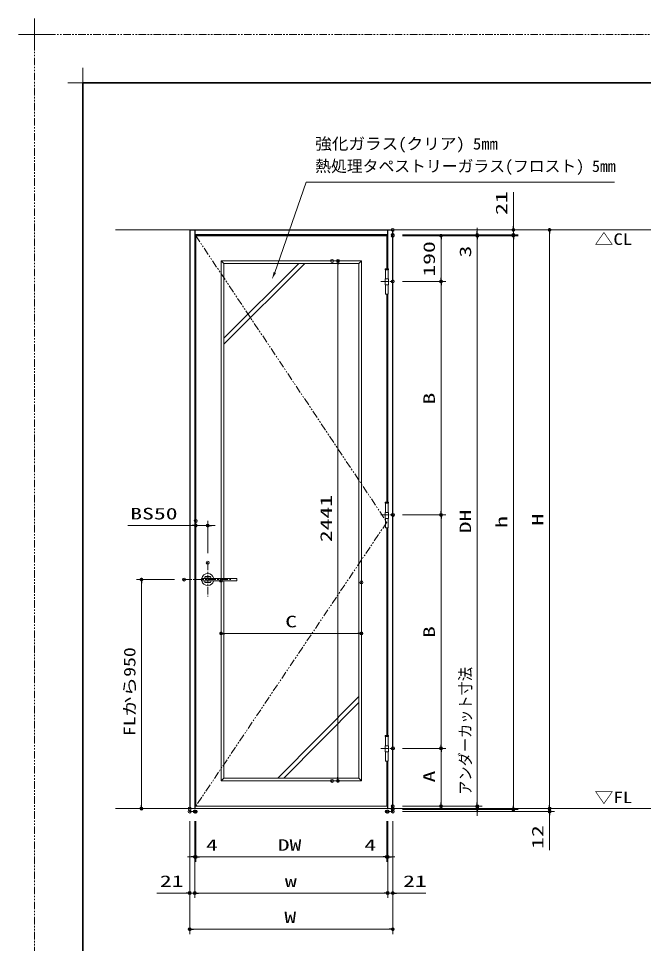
# Model space of a CAD drawing. Units: millimetres, scale not verified. Extents: x -1306 to 1306, y -607 to 607.
# Drawn here: x -1306 to -788, y -160 to 607 of the extents above; entities that cross this region are included whole.
import ezdxf
from ezdxf.enums import TextEntityAlignment as Align

# ---------------------------------------------------------------- set-up
doc = ezdxf.new("R2010")
doc.units = ezdxf.units.MM
doc.header["$LTSCALE"] = 5
doc.header["$PDMODE"] = 32
doc.header["$PDSIZE"] = 2.5
for name, pattern in [('USER1', [2.5, 1.25, -0.25, 0.25, -0.25, 0.25, -0.25]), ('USER2', [0.375, 0.25, -0.125]), ('USER3', [2, 1.25, -0.25, 0.25, -0.25])]:
    doc.linetypes.add(name, pattern=pattern)
for name, color, linetype, lineweight in [('0-1_線(黄)', 2, 'Continuous', 15), ('0-3_陰線', 4, 'USER1', 9), ('0-8_二点鎖線', 4, 'USER1', 9), ('0-B_点線(水)', 6, 'USER2', 9), ('0-C_中心線', 3, 'USER3', 9), ('0-D_線(白)', 7, 'Continuous', 30), ('1-0_線(水)', 4, 'Continuous', 9), ('1-1_寸法線', 3, 'Continuous', 13), ('1-4_DEFPOINTS', 7, 'Continuous', 5), ('1-5_0', 3, 'Continuous', 25), ('1-7_図面枠', 7, 'Continuous', 35), ('1-8_一般', 7, 'Continuous', 5)]:
    doc.layers.add(name, color=color, linetype=linetype, lineweight=lineweight)
doc.styles.add('ＭＳ ゴシック', font='')
doc.styles.get('ＭＳ ゴシック').set_extended_font_data('MS Gothic')

# ---------------------------------------------------------------- blocks, each defined once
blk = doc.blocks.new('_DOT')
at = {"layer": '1-5_0'}
blk.add_line((-2.5, 0), (-5, 0), dxfattribs=at)
for points in [[(0, 0), (-2.5, 0), (-2.48, 0.313)], [(0, 0), (-2.48, -0.313), (-2.5, 0)], [(0, 0), (-2.48, 0.313), (-2.421, 0.622)], [(0, 0), (-2.421, -0.622), (-2.48, -0.313)], [(0, 0), (-2.421, 0.622), (-2.324, 0.92)], [(0, 0), (-2.324, -0.92), (-2.421, -0.622)], [(0, 0), (-2.324, 0.92), (-2.191, 1.204)], [(0, 0), (-2.191, -1.204), (-2.324, -0.92)], [(0, 0), (-2.191, 1.204), (-2.023, 1.469)], [(0, 0), (-2.023, -1.469), (-2.191, -1.204)], [(0, 0), (-2.023, 1.469), (-1.822, 1.711)], [(0, 0), (-1.822, -1.711), (-2.023, -1.469)], [(0, 0), (-1.822, 1.711), (-1.594, 1.926)], [(0, 0), (-1.594, -1.926), (-1.822, -1.711)], [(0, 0), (-1.594, 1.926), (-1.34, 2.111)], [(0, 0), (-1.34, -2.111), (-1.594, -1.926)], [(0, 0), (-1.34, 2.111), (-1.064, 2.262)], [(0, 0), (-1.064, -2.262), (-1.34, -2.111)], [(0, 0), (-1.064, 2.262), (-0.773, 2.378)], [(0, 0), (-0.773, -2.378), (-1.064, -2.262)], [(0, 0), (-0.773, 2.378), (-0.468, 2.456)], [(0, 0), (-0.468, -2.456), (-0.773, -2.378)], [(0, 0), (-0.468, 2.456), (-0.157, 2.495)], [(0, 0), (-0.157, -2.495), (-0.468, -2.456)], [(0, 0), (-0.157, 2.495), (0.157, 2.495)], [(0, 0), (0.157, -2.495), (-0.157, -2.495)], [(0, 0), (0.157, 2.495), (0.468, 2.456)], [(0, 0), (0.468, 2.456), (0.773, 2.378)], [(0, 0), (0.773, 2.378), (1.064, 2.262)], [(0, 0), (1.064, 2.262), (1.34, 2.111)], [(0, 0), (1.34, 2.111), (1.594, 1.926)], [(0, 0), (1.594, 1.926), (1.822, 1.711)], [(0, 0), (1.822, 1.711), (2.023, 1.469)], [(0, 0), (2.023, 1.469), (2.191, 1.204)], [(0, 0), (2.191, 1.204), (2.324, 0.92)], [(0, 0), (2.324, 0.92), (2.421, 0.622)], [(0, 0), (2.421, 0.622), (2.48, 0.313)], [(0, 0), (2.48, 0.313), (2.5, 0)], [(0, 0), (0.468, -2.456), (0.157, -2.495)], [(0, 0), (0.773, -2.378), (0.468, -2.456)], [(0, 0), (1.064, -2.262), (0.773, -2.378)], [(0, 0), (1.34, -2.111), (1.064, -2.262)], [(0, 0), (1.594, -1.926), (1.34, -2.111)], [(0, 0), (1.822, -1.711), (1.594, -1.926)], [(0, 0), (2.023, -1.469), (1.822, -1.711)], [(0, 0), (2.191, -1.204), (2.023, -1.469)], [(0, 0), (2.324, -0.92), (2.191, -1.204)], [(0, 0), (2.421, -0.622), (2.324, -0.92)], [(0, 0), (2.48, -0.313), (2.421, -0.622)], [(0, 0), (2.5, 0), (2.48, -0.313)]]:
    blk.add_solid(points, dxfattribs=at)
blk = doc.blocks.new('グループ-13-1')
at = {"layer": '1-8_一般'}
for p, q in [((62041.6, -14029.5), (62041.6, -13365.5)), ((61709.6, -13697.5), (62373.6, -13697.5))]:
    blk.add_line(p, q, dxfattribs=at)

msp = doc.modelspace()

# ---------------------------------------------------------------- linework, layer by layer
at = {"layer": '0-1_線(黄)'}
for p, q in [((-1225.81, 431.973), (-474.422, 431.973)), ((-1225.81, -48.027), (-474.422, -48.027))]:
    msp.add_line(p, q, dxfattribs=at)
at = {"layer": '0-3_陰線'}
for p in [(387.036, 594), (-1292.964, -594)]:
    msp.add_line(p, (-1292.964, 594), dxfattribs=at)
at = {"layer": '0-8_二点鎖線'}
msp.add_lwpolyline([(-1159.255, 427.173), (-1000.755, 189.573), (-1159.255, -46.027)], dxfattribs=at)
at = {"layer": '0-B_点線(水)', "color": 4}
for p, q in [((-1164.255, -50.427), (-1164.255, -48.027)), ((-1164.255, -50.427), (-1160.055, -50.427)), ((-1160.055, -50.427), (-1160.055, -48.027)), ((-1000.055, -50.427), (-1000.055, -48.027)), ((-995.855, -50.427), (-1000.055, -50.427)), ((-995.855, -50.427), (-995.855, -48.027))]:
    msp.add_line(p, q, dxfattribs=at)
at = {"layer": '0-C_中心線'}
for p, q in [((-1005.861, 389.173), (-995.649, 389.173)), ((-1005.861, 195.573), (-995.649, 195.573)), ((-1149.255, 155.942), (-1149.255, 128.004)), ((-1168.869, 141.973), (-1129.641, 141.973)), ((-1005.861, 1.973), (-995.649, 1.973))]:
    msp.add_line(p, q, dxfattribs=at)
at = {"layer": '0-D_線(白)'}
for p, q in [((-1164.255, 431.973), (-1164.255, -48.027)), ((-1164.255, 431.973), (-995.855, 431.973)), ((-1160.055, 431.973), (-1160.055, -48.027)), ((-1000.055, 399.773), (-1000.055, 431.973)), ((-995.855, -48.027), (-995.855, 431.973)), ((-1000.055, 427.773), (-1160.055, 427.773)), ((-1000.055, 206.173), (-1000.055, 378.573)), ((-1000.055, 12.573), (-1000.055, 184.973)), ((-1000.055, -48.027), (-1000.055, -8.627))]:
    msp.add_line(p, q, dxfattribs=at)
at = {"layer": '1-0_線(水)'}
for p, q in [((-1000.855, 399.773), (-1000.855, 427.173)), ((-1073.82, 403.973), (-1136.055, 342.252)), ((-1068.778, 403.973), (-1136.055, 337.252)), ((-1000.855, 206.173), (-1000.855, 378.573)), ((-1000.755, 12.573), (-1000.755, 184.973)), ((-1024.055, 44.923), (-1091.137, -22.827)), ((-1024.055, 39.923), (-1086.186, -22.827)), ((-1000.855, -46.027), (-1000.855, -8.627)), ((-1159.255, -46.027), (-1000.855, -46.027))]:
    msp.add_line(p, q, dxfattribs=at)
msp.add_lwpolyline([(-1000.855, 427.173), (-1159.255, 427.173), (-1159.255, -46.027)], dxfattribs=at)
at = {"layer": '1-1_寸法線'}
for p, q in [((-895.855, 434.973), (-895.855, 463.116)), ((-987.855, 431.973), (-891.855, 431.973)), ((-987.855, 431.973), (-861.855, 431.973)), ((-925.855, 430.773), (-925.855, 433.773)), ((-895.855, 427.773), (-895.855, 431.973)), ((-987.855, 427.773), (-891.855, 427.773)), ((-987.855, 427.773), (-921.855, 427.773)), ((-987.855, 427.173), (-951.855, 427.173)), ((-987.855, 427.173), (-921.855, 427.173)), ((-987.855, 427.173), (-891.855, 427.173)), ((-987.855, 427.173), (-921.855, 427.173)), ((-955.855, 424.173), (-955.855, 392.173)), ((-925.855, 427.773), (-925.855, 427.173)), ((-925.855, 424.173), (-925.855, 406.506)), ((-925.855, 424.173), (-925.855, -43.027)), ((-895.855, 424.773), (-895.855, 421.773)), ((-895.855, 424.173), (-895.855, -45.627)), ((-865.855, 428.973), (-865.855, -45.027)), ((-1138.255, 406.173), (-1138.255, 142.973)), ((-1021.855, 406.173), (-1138.255, 406.173)), ((-1136.055, 403.973), (-1138.255, 406.173)), ((-1136.055, 403.973), (-1024.055, 403.973)), ((-1136.055, 142.973), (-1136.055, 403.973)), ((-1041.337, -22.027), (-1041.337, 403.173)), ((-1038.162, 406.173), (-1037.337, 406.173)), ((-1024.055, 403.973), (-1021.855, 406.173)), ((-1024.055, 403.973), (-1024.055, -22.827)), ((-1021.855, -25.027), (-1021.855, 406.173)), ((-1002.035, 398.973), (-1002.035, 399.773)), ((-1001.955, 391.273), (-1001.955, 398.973)), ((-999.555, 391.273), (-999.555, 398.973)), ((-1002.035, 386.326), (-1002.035, 391.273)), ((-999.475, 391.273), (-999.475, 386.326)), ((-999.555, 386.326), (-999.555, 378.573)), ((-987.855, 389.173), (-951.855, 389.173)), ((-987.855, 389.173), (-951.855, 389.173)), ((-955.855, 386.173), (-955.855, 198.573)), ((-999.555, 378.573), (-1001.955, 378.573)), ((-1002.035, 205.373), (-1002.035, 206.173)), ((-1001.955, 197.673), (-1001.955, 205.373)), ((-999.555, 197.673), (-999.555, 205.373)), ((-1002.035, 192.726), (-1002.035, 197.673)), ((-999.555, 192.726), (-999.555, 184.973)), ((-999.475, 197.673), (-999.475, 192.726)), ((-987.855, 195.573), (-951.855, 195.573)), ((-987.649, 195.573), (-951.855, 195.573)), ((-955.855, 192.573), (-955.855, 4.973)), ((-1162.255, 186.782), (-1215.636, 186.782)), ((-1149.255, 186.782), (-1159.255, 186.782)), ((-1149.255, 163.942), (-1149.255, 190.782)), ((-1146.255, 186.782), (-1143.255, 186.782)), ((-1159.255, 182.573), (-1159.255, 182.782)), ((-1176.869, 141.973), (-1208.255, 141.973)), ((-1204.255, 138.973), (-1204.255, -45.027)), ((-1154.235, 142.973), (-1125.475, 142.973)), ((-1154.235, 140.973), (-1125.475, 140.973)), ((-1151.655, 143.012), (-1146.855, 143.012)), ((-1151.655, 140.934), (-1146.855, 140.934)), ((-1151.407, 144.373), (-1147.104, 144.373)), ((-1151.407, 139.573), (-1147.104, 139.573)), ((-1138.255, 140.973), (-1138.255, -25.027)), ((-1136.055, -22.827), (-1136.055, 140.973)), ((-1138.255, 132.973), (-1138.255, 93.305)), ((-1021.855, 131.659), (-1021.855, 93.305)), ((-1135.255, 97.305), (-1024.855, 97.305)), ((-925.855, -43.027), (-925.855, 73.306)), ((-1001.955, 4.073), (-1001.955, 11.773)), ((-999.555, 4.073), (-999.555, 11.773)), ((-1002.035, -0.874), (-1002.035, 4.073)), ((-999.475, 4.073), (-999.475, -0.874)), ((-987.855, 1.973), (-951.855, 1.973)), ((-987.649, 1.973), (-951.855, 1.973)), ((-999.555, -0.874), (-999.555, -8.627)), ((-955.855, -1.027), (-955.855, -43.027)), ((-999.555, -8.627), (-1001.955, -8.627)), ((-1136.055, -22.827), (-1138.255, -25.027)), ((-1024.055, -22.827), (-1136.055, -22.827)), ((-1024.055, -22.827), (-1021.855, -25.027)), ((-1138.255, -25.027), (-1021.855, -25.027)), ((-1038.162, -25.027), (-1037.337, -25.027)), ((-987.855, -46.027), (-951.855, -46.027)), ((-987.855, -46.027), (-921.855, -46.027)), ((-987.855, -46.027), (-921.855, -46.027)), ((-925.855, -48.027), (-925.855, -46.027)), ((-865.855, -45.027), (-865.855, -42.027)), ((-1172.255, -48.027), (-1208.255, -48.027)), ((-987.855, -48.027), (-921.855, -48.027)), ((-987.855, -48.027), (-861.855, -48.027)), ((-987.855, -48.027), (-861.855, -48.027)), ((-987.855, -48.627), (-891.855, -48.627)), ((-987.855, -50.427), (-861.855, -50.427)), ((-925.855, -51.027), (-925.855, -54.027)), ((-865.855, -48.027), (-865.855, -50.427)), ((-865.855, -53.427), (-865.855, -82.522)), ((-1164.255, -58.427), (-1164.255, -152.027)), ((-1164.255, -58.427), (-1164.255, -122.027)), ((-1160.055, -58.427), (-1160.055, -122.027)), ((-1160.055, -58.427), (-1160.055, -122.027)), ((-1160.055, -58.427), (-1160.055, -92.027)), ((-1159.255, -58.427), (-1159.255, -92.027)), ((-1159.255, -58.427), (-1159.255, -92.027)), ((-1000.855, -58.427), (-1000.855, -92.027)), ((-1000.855, -58.427), (-1000.855, -92.027)), ((-1000.055, -58.427), (-1000.055, -122.027)), ((-1000.055, -58.427), (-1000.055, -122.027)), ((-1000.055, -58.427), (-1000.055, -92.027)), ((-995.855, -58.427), (-995.855, -152.027)), ((-995.855, -58.427), (-995.855, -122.027)), ((-1163.055, -88.027), (-1166.055, -88.027)), ((-1160.055, -88.027), (-1159.255, -88.027)), ((-1156.255, -88.027), (-1138.112, -88.027)), ((-1156.255, -88.027), (-1003.855, -88.027)), ((-1003.855, -88.027), (-1021.998, -88.027)), ((-1000.055, -88.027), (-1000.855, -88.027)), ((-997.055, -88.027), (-994.055, -88.027)), ((-1167.255, -118.027), (-1191.589, -118.027)), ((-1160.055, -118.027), (-1164.255, -118.027)), ((-1003.055, -118.027), (-1157.055, -118.027)), ((-1157.055, -118.027), (-1154.055, -118.027)), ((-1003.055, -118.027), (-1006.055, -118.027)), ((-1000.055, -118.027), (-995.855, -118.027)), ((-992.855, -118.027), (-968.522, -118.027)), ((-998.855, -148.027), (-1161.255, -148.027))]:
    msp.add_line(p, q, dxfattribs=at)
for points in [[(-812.05, 471.468), (-1067.613, 471.468), (-1093.66, 396.653)], [(-1002.035, 399.773), (-999.475, 399.773), (-999.475, 398.973)], [(-1001.955, 386.326), (-1001.955, 378.573), (-999.555, 378.573)], [(-1002.035, 206.173), (-999.475, 206.173), (-999.475, 205.373)], [(-1001.955, 192.726), (-1001.955, 184.973), (-999.555, 184.973)], [(-999.555, 184.973), (-1001.955, 184.973), (-999.555, 184.973)], [(-1002.035, 11.773), (-1002.035, 12.573), (-999.475, 12.573), (-999.475, 11.773)], [(-1001.955, -0.874), (-1001.955, -8.627), (-999.555, -8.627)]]:
    msp.add_lwpolyline(points, dxfattribs=at)
for points in [[(-999.475, 398.973), (-1002.035, 398.973), (-1002.035, 399.773), (-999.475, 399.773)], [(-999.475, 386.326), (-1002.035, 386.326), (-1002.035, 391.273), (-999.475, 391.273)], [(-999.475, 205.373), (-1002.035, 205.373), (-1002.035, 206.173), (-999.475, 206.173)], [(-999.475, 192.726), (-1002.035, 192.726), (-1002.035, 197.673), (-999.475, 197.673)], [(-999.475, 11.773), (-1002.035, 11.773), (-1002.035, 12.573), (-999.475, 12.573)], [(-999.475, -0.874), (-1002.035, -0.874), (-1002.035, 4.073), (-999.475, 4.073)]]:
    msp.add_lwpolyline(points, close=True, dxfattribs=at)
for centre, radius, start, end in [((-1149.255, 141.973), 5, 11.53696, 168.46304), ((-1138.455, 141.973), 16, 177.09771, 182.90229), ((-1154.235, 142.773), 0.2, 90, 177.09773), ((-1154.235, 141.173), 0.2, 182.90229, 270), ((-1149.255, 141.973), 5, 191.53695, 348.46305), ((-1101.655, 141.973), 50, 177.46804, 178.85401), ((-1101.655, 141.973), 50, 181.14599, 182.53196), ((-1151.407, 144.173), 0.2, 90, 177.46807), ((-1151.407, 139.773), 0.2, 182.53196, 270), ((-1150.655, 142.812), 0.2, 90, 126.29305), ((-1150.655, 141.134), 0.2, 233.70828, 270), ((-1147.855, 142.812), 0.2, 53.70695, 90), ((-1147.855, 141.134), 0.2, 270, 306.29171), ((-1147.104, 144.173), 0.2, 2.53193, 90), ((-1147.104, 139.773), 0.2, 270, 357.46804), ((-1196.855, 141.973), 50, 1.14599, 2.53196), ((-1196.855, 141.973), 50, 357.46804, 358.85401), ((-1125.475, 142.773), 0.2, 2.90227, 90), ((-1125.475, 141.173), 0.2, 270, 357.09771), ((-1141.255, 141.973), 16, 357.09771, 2.90229)]:
    msp.add_arc(centre, radius, start, end, dxfattribs=at)
msp.add_solid([(-1096.022, 391.137), (-1094.617, 397.063), (-1092.702, 396.243)], dxfattribs=at)
at = {"layer": '1-4_DEFPOINTS'}
for p, q in [((-1252.964, 541.55), (-1252.964, 566.45)), ((-1265.414, 554), (-1240.514, 554))]:
    msp.add_line(p, q, dxfattribs=at)
for p in [(-995.855, 431.973), (-995.855, 427.773), (-995.855, 427.173), (-925.855, 427.173), (-895.855, 427.773), (-1046.162, 406.173), (-1041.337, 406.173), (-995.855, 389.173), (-955.855, 389.173), (-1159.255, 190.573), (-995.855, 195.573), (-995.649, 195.573), (-955.855, 195.573), (-1149.255, 186.782), (-1149.255, 155.942), (-1168.869, 141.973), (-1138.255, 140.973), (-1021.855, 139.659), (-1021.855, 97.305), (-995.855, 1.973), (-995.649, 1.973), (-955.855, 1.973), (-1046.162, -25.027), (-995.855, -46.027), (-955.855, -46.027), (-925.855, -46.027), (-1204.255, -48.027), (-1164.255, -48.027), (-1164.255, -50.427), (-1160.055, -50.427), (-1159.255, -50.427), (-1000.855, -50.427), (-1000.055, -50.427), (-995.855, -48.027), (-995.855, -48.627), (-995.855, -50.427), (-995.855, -50.427), (-925.855, -48.027), (-895.855, -48.627), (-865.855, -48.027), (-865.855, -50.427), (-1159.255, -88.027), (-1000.855, -88.027), (-1000.055, -88.027), (-1164.255, -118.027), (-1160.055, -118.027), (-1000.055, -118.027), (-1164.255, -148.027)]:
    msp.add_point(p, dxfattribs=at)
at = {"layer": '1-7_図面枠'}
msp.add_lwpolyline([(-1252.964, -554), (347.036, -554), (347.036, 554), (-1252.964, 554)], close=True, dxfattribs=at)

# ---------------------------------------------------------------- block references
at = {"layer": '0-3_陰線', "xscale": 0.04, "yscale": 0.04}
msp.add_blockref('グループ-13-1', (-3774.629, 1141.9), dxfattribs=at)
at = {"layer": '1-1_寸法線', "xscale": 0.6, "yscale": 0.6}
for p, rotation in [((-925.855, 427.773), 270), ((-895.855, 431.973), 270), ((-865.855, 431.973), 90), ((-955.855, 427.173), 90), ((-925.855, 427.173), 90), ((-925.855, 427.173), 90), ((-895.855, 427.773), 90), ((-895.855, 427.173), 90), ((-1041.337, 406.173), 90), ((-955.855, 389.173), 270), ((-955.855, 389.173), 90), ((-955.855, 195.573), 270), ((-955.855, 195.573), 90), ((-1149.255, 186.782), 180), ((-1204.255, 141.973), 90), ((-1138.255, 97.305), 180), ((-955.855, 1.973), 270), ((-955.855, 1.973), 90), ((-1041.337, -25.027), 270), ((-1204.255, -48.027), 270), ((-955.855, -46.027), 270), ((-925.855, -46.027), 270), ((-925.855, -46.027), 270), ((-895.855, -48.627), 270), ((-865.855, -48.027), 270), ((-865.855, -48.027), 270), ((-925.855, -48.027), 90), ((-865.855, -50.427), 90), ((-1159.255, -88.027), 180), ((-1159.255, -88.027), 180), ((-1000.055, -88.027), 180), ((-1160.055, -118.027), 180), ((-1160.055, -118.027), 180), ((-995.855, -118.027), 180), ((-1164.255, -148.027), 180)]:
    msp.add_blockref('_DOT', p, dxfattribs=dict(at, rotation=rotation))
for p in [(-1159.255, 186.782), (-1021.855, 97.305), (-1160.055, -88.027), (-1000.855, -88.027), (-1000.855, -88.027), (-1164.255, -118.027), (-1000.055, -118.027), (-1000.055, -118.027), (-995.855, -148.027)]:
    msp.add_blockref('_DOT', p, dxfattribs=at)

# ---------------------------------------------------------------- texts
at = {"layer": '0-1_線(黄)', "style": 'ＭＳ ゴシック', "width": 1.2}
for s, p in [('△CL', (-828.612, 416.604)), ('▽FL', (-828.58, -46.359))]:
    msp.add_text(s, height=9.604, dxfattribs=at).set_placement(p, align=Align.BOTTOM_LEFT)
at = {"layer": '1-1_寸法線', "style": 'ＭＳ ゴシック'}
for s, height, width, p in [('強化ガラス(クリア) 5mm', 9.621, 1.05, (-1060.213, 495.718)), ('BS50', 9.604, 1.5, (-1213.541, 188.932)), ('C', 9.604, 1.5, (-1085.055, 99.454)), ('4', 9.604, 1.5, (-1150.684, -85.877)), ('DW', 9.604, 1.5, (-1091.246, -85.877)), ('4', 9.604, 1.5, (-1019.427, -85.877)), ('21', 9.604, 1.5, (-1189.017, -115.877)), ('w', 9.604, 1.5, (-1085.293, -115.877)), ('21', 9.604, 1.5, (-987.284, -115.877)), ('W', 9.604, 1.5, (-1085.769, -145.877))]:
    msp.add_text(s, height=height, dxfattribs=dict(at, width=width)).set_placement(p, align=Align.BOTTOM_LEFT)
msp.add_text('熱処理タペストリーガラス(フロスト) 5mm', height=9.621, dxfattribs=at).set_placement((-1060.213, 477.147), align=Align.BOTTOM_LEFT)
for s, height, width, p in [('21', 9.604, 1.5, (-898.005, 444.354)), ('190', 9.604, 1.5, (-958.005, 393.173)), ('3', 9.604, 1.5, (-928.005, 409.078)), ('B', 9.604, 1.5, (-958.005, 287.135)), ('2441', 9.604, 1.5, (-1043.487, 172.954)), ('DH', 9.604, 1.5, (-928.005, 180.335)), ('h', 9.604, 1.5, (-898.005, 184.749)), ('H', 9.604, 1.5, (-868.005, 186.735)), ('B', 9.604, 1.5, (-958.005, 93.535)), ('FLから950', 9.621, 1.25, (-1206.405, 12.116)), ('アンダーカット寸法', 9.604, 0.9, (-928.005, -36.615)), ('A', 9.604, 1.5, (-958.005, -26.313)), ('12', 9.604, 1.5, (-868.005, -81.379))]:
    msp.add_text(s, height=height, rotation=90, dxfattribs=dict(at, width=width)).set_placement(p, align=Align.BOTTOM_LEFT)

doc.saveas('drawing.dxf')
